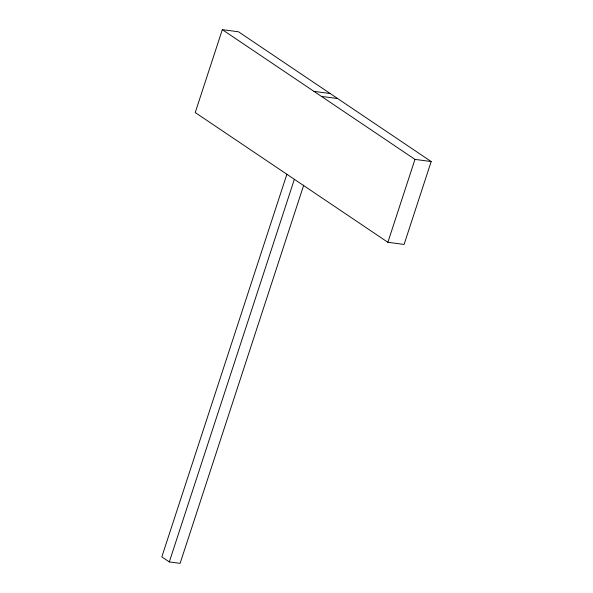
<?xml version="1.0" encoding="UTF-8"?>
<svg xmlns="http://www.w3.org/2000/svg" width="593" height="593" viewBox="0 0 593 593"><rect width="100%" height="100%" fill="white"/><g stroke="black" fill="none" stroke-linecap="round" stroke-linejoin="round"><path stroke-width="0.89" d="M222.323 29.65L195.23 112.551L387.874 242.292L404.085 244.442L431.178 161.541L238.527 31.8L222.323 29.65L414.974 159.391L431.178 161.541M286.879 174.268L161.822 556.879L169.302 561.919L180.109 563.35L303.727 185.142M169.302 561.919L294.358 179.308M387.874 242.292L414.974 159.391M313.971 91.374L330.182 93.524M321.45 96.414L337.662 98.557"/></g></svg>
